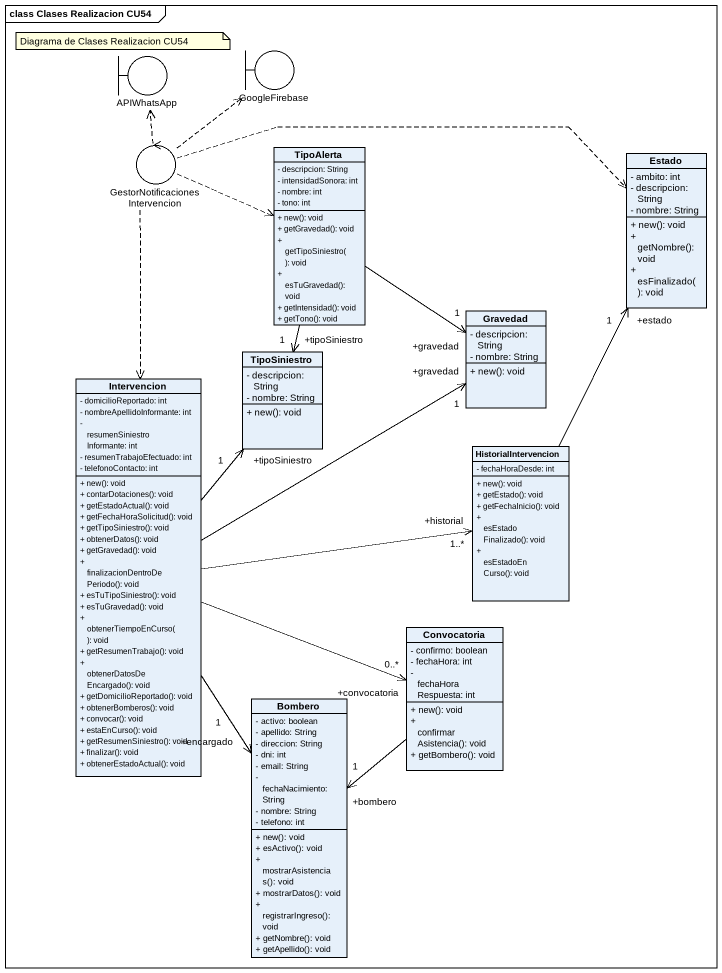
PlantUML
@startuml
mainframe class Clases Realizacion CU54
allowmixing
hide circle
hide empty members
skinparam classAttributeIconSize 0
boundary GoogleFirebase
boundary APIWhatsApp
control "GestorNotificacionesIntervencion" as GestorNotificacionesInterven
class TipoAlerta {
  - descripcion: String
  - intensidadSonora: int
  - nombre: int
  - tono: int
  + new(): void
  + getGravedad(): void
  + getTipoSiniestro(): void
  + esTuGravedad(): void
  + getIntensidad(): void
  + getTono(): void
}
class Estado {
  - ambito: int
  - descripcion: String
  - nombre: String
  + new(): void
  + getNombre(): void
  + esFinalizado(): void
}
class Gravedad {
  - descripcion: String
  - nombre: String
  + new(): void
}
class TipoSiniestro {
  - descripcion: String
  - nombre: String
  + new(): void
}
class Intervencion {
  - domicilioReportado: int
  - nombreApellidoInformante: int
  - resumenSiniestroInformante: int
  - resumenTrabajoEfectuado: int
  - telefonoContacto: int
  + new(): void
  + contarDotaciones(): void
  + getEstadoActual(): void
  + getFechaHoraSolicitud(): void
  + getTipoSiniestro(): void
  + obtenerDatos(): void
  + getGravedad(): void
  + finalizacionDentroDePeriodo(): void
  + esTuTipoSiniestro(): void
  + esTuGravedad(): void
  + obtenerTiempoEnCurso(): void
  + getResumenTrabajo(): void
  + obtenerDatosDeEncargado(): void
  + getDomicilioReportado(): void
  + obtenerBomberos(): void
  + convocar(): void
  + estaEnCurso(): void
  + getResumenSiniestro(): void
  + finalizar(): void
  + obtenerEstadoActual(): void
}
class HistorialIntervencion {
  - fechaHoraDesde: int
  + new(): void
  + getEstado(): void
  + getFechaInicio(): void
  + esEstadoFinalizado(): void
  + esEstadoEnCurso(): void
}
class Convocatoria {
  - confirmo: boolean
  - fechaHora: int
  - fechaHoraRespuesta: int
  + new(): void
  + confirmarAsistencia(): void
  + getBombero(): void
}
class Bombero {
  - activo: boolean
  - apellido: String
  - direccion: String
  - dni: int
  - email: String
  - fechaNacimiento: String
  - nombre: String
  - telefono: int
  + new(): void
  + esActivo(): void
  + mostrarAsistencias(): void
  + mostrarDatos(): void
  + registrarIngreso(): void
  + getNombre(): void
  + getApellido(): void
}
GestorNotificacionesInterven .up.> GoogleFirebase
GestorNotificacionesInterven .up.> APIWhatsApp
GestorNotificacionesInterven .right.> TipoAlerta
GestorNotificacionesInterven .right.> Estado
GestorNotificacionesInterven ..> Intervencion
TipoAlerta --> "+gravedad\n1" Gravedad
TipoAlerta --> "+tipoSiniestro\n1" TipoSiniestro
Intervencion -right-> "+gravedad\n1" Gravedad
Intervencion -up-> "+tipoSiniestro\n1" TipoSiniestro
Intervencion -right-> "+historial\n1..*" HistorialIntervencion
Intervencion -right-> "+convocatoria\n0..*" Convocatoria
Intervencion --> "+encargado\n1" Bombero
HistorialIntervencion -up-> "+estado\n1" Estado
Convocatoria --> "+bombero\n1" Bombero
note as N1
  Diagrama de Clases Realizacion CU54
end note
@enduml
